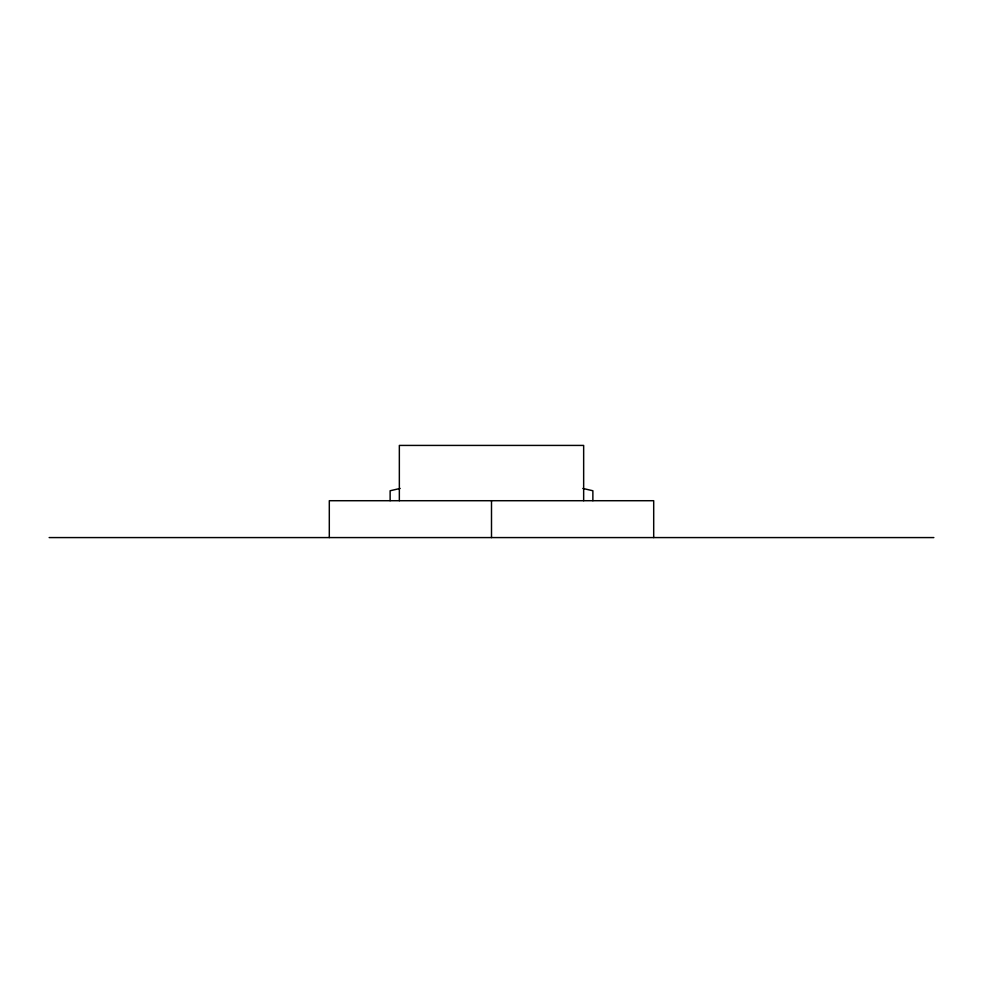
<?xml version="1.0" encoding="UTF-8"?>
<svg xmlns="http://www.w3.org/2000/svg" width="983" height="983" viewBox="0 0 983 983"><rect width="100%" height="100%" fill="white"/><g stroke="black" fill="none" stroke-linecap="round" stroke-linejoin="round"><path stroke-width="1.47" d="M400.13 488.44L390.128 490.763L390.128 500.716M49.15 537.578L933.85 537.578M582.87 488.44L592.872 490.763L592.872 500.716M653.695 537.578L653.695 500.716L329.305 500.716L329.305 537.578M583.656 500.716L583.656 445.422L399.344 445.422L399.344 500.716M491.5 500.716L491.5 537.578"/></g></svg>
